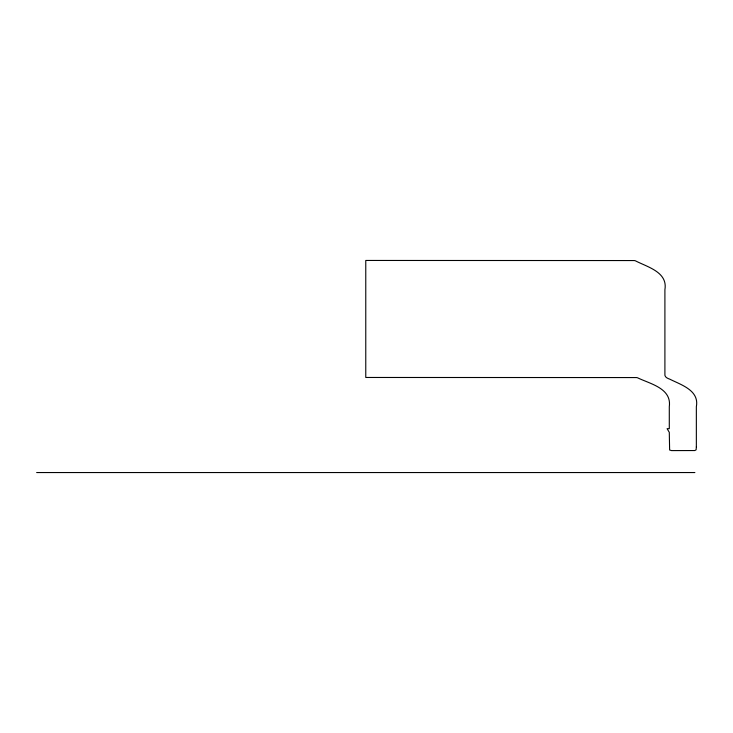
<?xml version="1.0" encoding="UTF-8"?>
<svg xmlns="http://www.w3.org/2000/svg" width="733" height="733" viewBox="0 0 733 733"><rect width="100%" height="100%" fill="white"/><g stroke="black" fill="none" stroke-linecap="round" stroke-linejoin="round"><path stroke-width="1.1" d="M36.65 472.547L694.884 472.547M696.35 446.947L696.112 449.815L694.811 450.548L671.538 450.593L669.623 449.998L669.293 432.323L667.094 428.668L669.293 428.668L669.293 406.723C671.849 388.27 650.253 383.936 637.591 377.807A6.212 6.212 0 0 0 636.528 377.568L365.767 377.468L365.767 260.453L634.338 260.554A5.855 5.855 0 0 1 635.383 260.801C647.459 267.078 667.946 272.053 664.904 289.709L664.904 373.812C664.309 376.964 667.277 378.301 669.678 379.126C681.021 384.834 699.511 390.313 696.35 406.723L696.35 446.947"/></g></svg>
